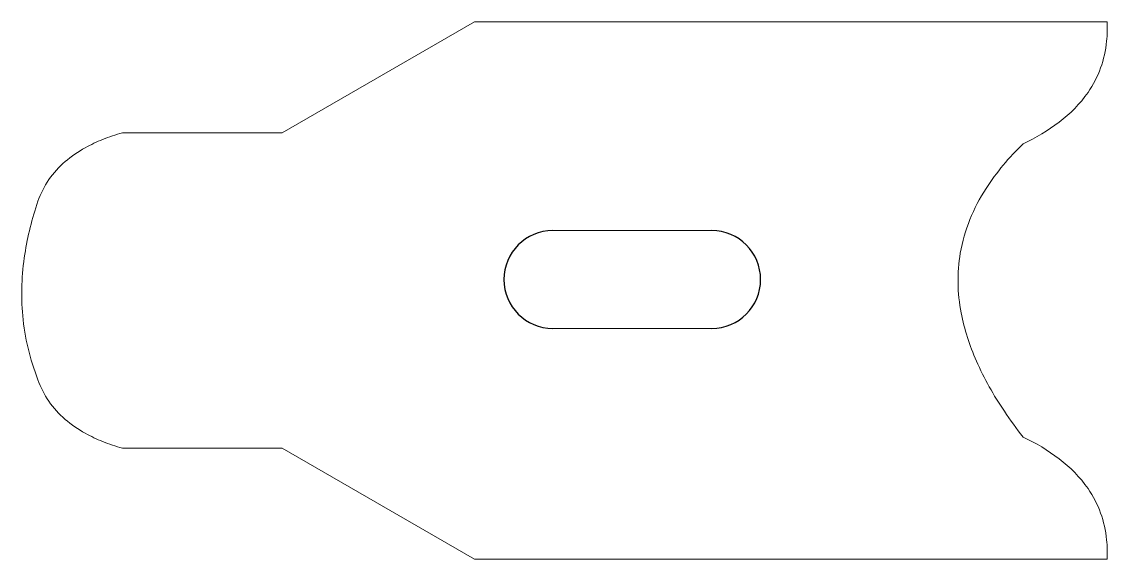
# Model space of a CAD drawing. Header units: millimetres. Extents: x 3563.2 to 3601.1, y 1409.9 to 1428.7.
import ezdxf

# ---------------------------------------------------------------- set-up
doc = ezdxf.new("R2010")
doc.units = ezdxf.units.MM

msp = doc.modelspace()

# ---------------------------------------------------------------- linework, layer by layer
at = {"lineweight": 20}
for p, q in [((3579.047, 1428.717), (3572.331, 1424.839)), ((3601.135, 1428.717), (3579.047, 1428.717)), ((3572.331, 1424.839), (3566.752, 1424.839)), ((3587.329, 1421.42), (3581.781, 1421.42)), ((3581.781, 1418.003), (3587.329, 1418.003)), ((3572.331, 1413.817), (3566.752, 1413.817)), ((3579.047, 1409.94), (3572.331, 1413.817)), ((3601.135, 1409.94), (3579.047, 1409.94))]:
    msp.add_line(p, q, dxfattribs=at)
for points in [[(3598.2, 1424.448, 0.052529), (3599.462, 1425.208, 0.078654), (3600.467, 1426.247, 0.128016), (3601.118, 1428.037, 0.037668), (3601.135, 1428.717)], [(3566.752, 1424.839, 0.025882), (3566.063, 1424.604, 0.030671), (3565.458, 1424.317, 0.051418), (3564.754, 1423.829, 0.13252), (3563.803, 1422.444)], [(3598.2, 1424.448, 0.057382), (3596.907, 1422.891, 0.101096), (3596.009, 1420.633, 0.089923), (3596.037, 1418.549, 0.056945), (3596.57, 1416.865, 0.044109), (3597.546, 1415.112, 0.018227), (3598.2, 1414.209)], [(3563.803, 1422.444, 0.043366), (3563.345, 1420.601, 0.061436), (3563.272, 1418.445, 0.070877), (3563.803, 1416.213)], [(3566.752, 1413.817, -0.025882), (3566.063, 1414.053, -0.030671), (3565.458, 1414.34, -0.051418), (3564.754, 1414.828, -0.13252), (3563.803, 1416.213)], [(3598.2, 1414.209, -0.052529), (3599.462, 1413.449, -0.078654), (3600.467, 1412.409, -0.128016), (3601.118, 1410.62, -0.037668), (3601.135, 1409.94)]]:
    msp.add_lwpolyline(points, format="xyb", dxfattribs=at)
for centre, start, end in [((3581.781, 1419.711), 90, 270), ((3587.329, 1419.711), 270, 90)]:
    msp.add_arc(centre, 1.708, start, end)

doc.saveas('drawing.dxf')
